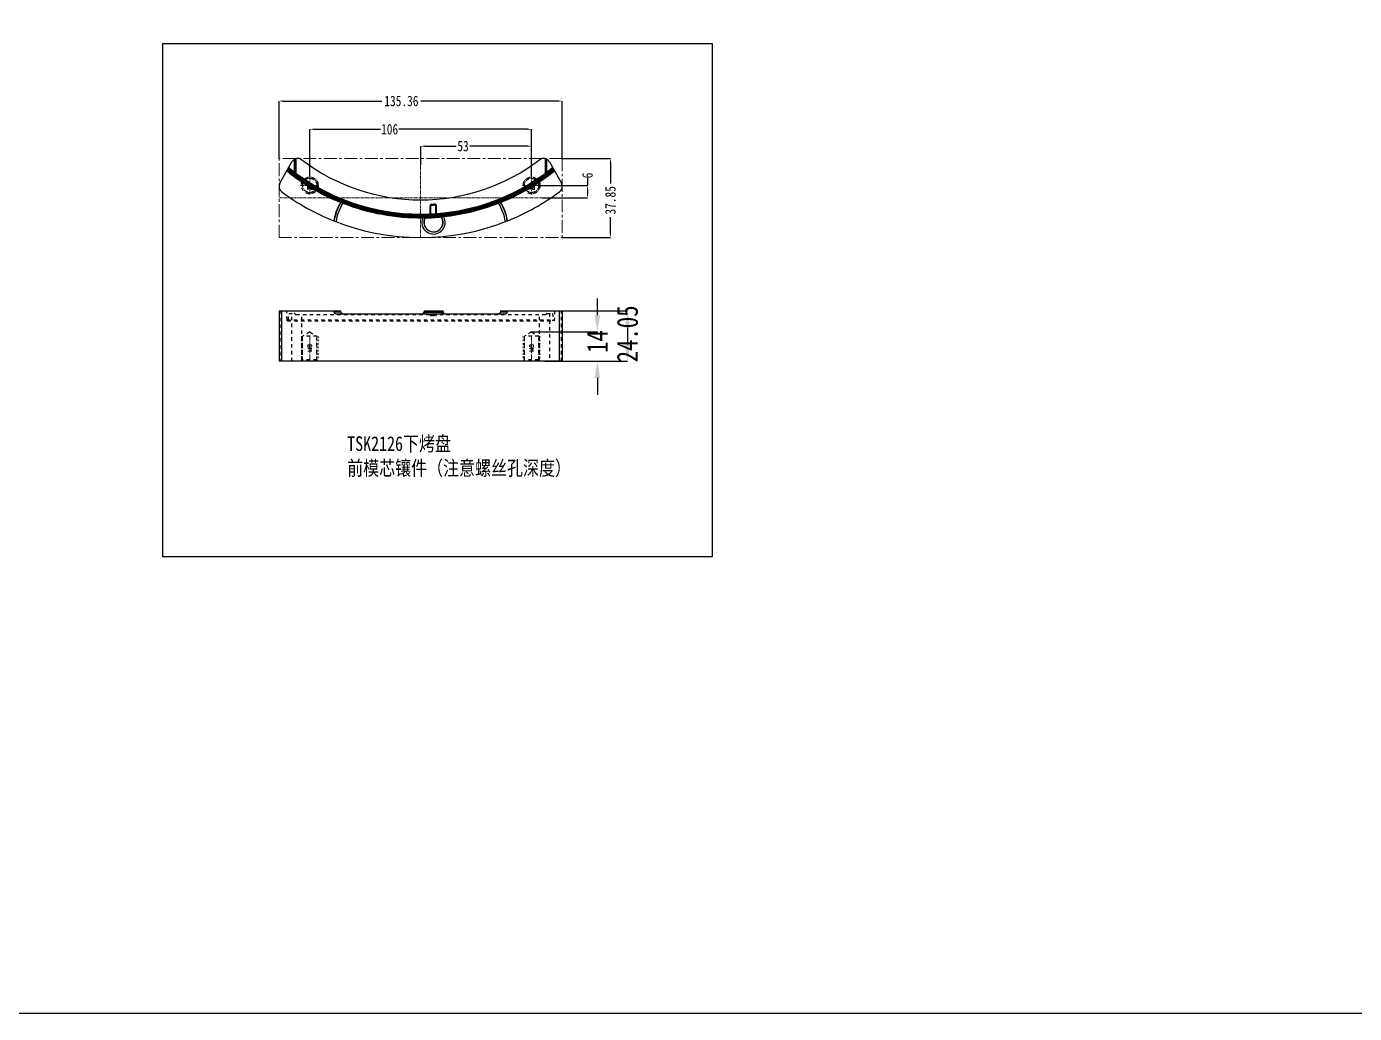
# Model space of a CAD drawing. Header units: millimetres. Extents: x 3267 to 5677, y -4731 to 2600.
# Drawn here: x 4408 to 5043, y -4731 to -4259 of the extents above; entities that cross this region are included whole.
import ezdxf
from ezdxf.enums import TextEntityAlignment as Align

# ---------------------------------------------------------------- set-up
doc = ezdxf.new("R2010")
doc.units = ezdxf.units.MM
doc.header["$LTSCALE"] = 16.335
doc.header["$PDMODE"] = 3
doc.header["$PDSIZE"] = 0.3125
doc.linetypes.add('CENTER', pattern=[0.6, 0.375, -0.075, 0.075, -0.075])
doc.linetypes.add('HIDDEN', pattern=[0.2, 0.1, -0.1])
doc.layers.get('0').update_dxf_attribs({"linetype": 'CONTINUOUS'})
doc.layers.get('Defpoints').update_dxf_attribs({"linetype": 'CONTINUOUS'})
doc.layers.add('25', color=7, linetype='CONTINUOUS')
for name, color, linetype, lineweight in [('center', 1, 'CENTER', 9), ('dim', 82, 'CONTINUOUS', 9), ('screw', 33, 'CONTINUOUS', 13)]:
    doc.layers.add(name, color=color, linetype=linetype, lineweight=lineweight)
doc.styles.get("Standard").update_dxf_attribs({"font": 'txt', "width": 0.8})
doc.styles.add('TXT', font='txt.shx', dxfattribs={"bigfont": 'gbcbig.shx'})
doc.dimstyles.new('副本 STANDARD', dxfattribs={"dimtxt": 6, "dimasz": 4, "dimexe": 0, "dimexo": 0, "dimgap": 0, "dimtad": 0, "dimdsep": 46, "dimlunit": 6, "dimtxsty": 'Standard', "dimcen": 0, "dimclrd": 4, "dimclre": 4, "dimclrt": 6, "dimazin": 2, "dimtfac": 2, "dimtofl": 0, "dimtmove": 1, "dimatfit": 3, "dimfxl": 0, "dimtolj": 1, "dimtzin": 0, "dimarcsym": 0})

# ---------------------------------------------------------------- blocks, each defined once
blk = doc.blocks.new('*D491')
at = {"color": 4, "linetype": 'Continuous', "lineweight": -2}
for p, q in [((4680.94, -4397.02), (4680.94, -4389.02)), ((4649.5, -4405.02), (4680.94, -4405.02)), ((4655.78, -4419.02), (4680.94, -4419.02)), ((4680.94, -4427.02), (4680.94, -4435.02))]:
    blk.add_line(p, q, dxfattribs=at)
at = {"color": 4}
for points in [[(4679.61, -4397.02), (4682.27, -4397.02), (4680.94, -4405.02)], [(4679.61, -4427.02), (4682.27, -4427.02), (4680.94, -4419.02)]]:
    blk.add_solid(points, dxfattribs=at)
at = {"layer": 'Defpoints', "color": 0}
for p in [(4649.5, -4405.02), (4655.78, -4419.02), (4680.94, -4419.02)]:
    blk.add_point(p, dxfattribs=at)
at = {"color": 6, "insert": (4680.94, -4409.62), "char_height": 10, "attachment_point": 5, "rotation": 90}
blk.add_mtext('\\A1;14', dxfattribs=at)
blk = doc.blocks.new('*D492')
at = {"color": 4, "linetype": 'Continuous', "lineweight": -2}
for p, q in [((4655, -4394.98), (4695.35, -4394.98)), ((4695.35, -4402.98), (4695.35, -4411.02)), ((4655.78, -4419.02), (4695.35, -4419.02))]:
    blk.add_line(p, q, dxfattribs=at)
at = {"color": 4}
for points in [[(4694.02, -4402.98), (4696.69, -4402.98), (4695.35, -4394.98)], [(4694.02, -4411.02), (4696.69, -4411.02), (4695.35, -4419.02)]]:
    blk.add_solid(points, dxfattribs=at)
at = {"layer": 'Defpoints', "color": 0}
for p in [(4655, -4394.98), (4655.78, -4419.02), (4695.35, -4419.02)]:
    blk.add_point(p, dxfattribs=at)
at = {"color": 6, "insert": (4695.35, -4405.97), "char_height": 10, "attachment_point": 5, "rotation": 90}
blk.add_mtext('\\A1;24.05', dxfattribs=at)
blk = doc.blocks.new('screw_m8_g')
at = {"layer": 'screw', "color": 1, "linetype": 'CENTER', "ltscale": 0.248791}
for p, q in [((-4.4, 0), (4.4, 0)), ((0, -4.4), (0, 4.4))]:
    blk.add_line(p, q, dxfattribs=at)
at = {"layer": 'screw', "color": 33, "linetype": 'HIDDEN', "ltscale": 0.248791}
blk.add_circle((0, 0), 3.4, dxfattribs=at)
at = {"layer": 'screw', "color": 92, "linetype": 'HIDDEN', "ltscale": 0.248791}
blk.add_arc((0, 0), 4, 270, 180, dxfattribs=at)
at = {"layer": 'screw', "color": 6, "style": 'TXT'}
blk.add_text('M8', height=1.6, dxfattribs=at).set_placement((-1.36, -2))
blk = doc.blocks.new('*D493')
at = {"layer": 'Defpoints', "color": 0}
for p in [(4664.18, -4322.1, 0), (4664.18, -4359.95), (4687.22, -4359.95)]:
    blk.add_point(p, dxfattribs=at)
at = {"layer": 'dim', "color": 4, "lineweight": -2}
for p, q in [((4664.18, -4322.1), (4687.22, -4322.1)), ((4687.22, -4324.1), (4687.22, -4334.15)), ((4687.22, -4357.95), (4687.22, -4350.15)), ((4664.18, -4359.95), (4687.22, -4359.95))]:
    blk.add_line(p, q, dxfattribs=at)
at = {"layer": 'dim', "color": 4}
for points in [[(4686.89, -4324.1), (4687.55, -4324.1), (4687.22, -4322.1)], [(4686.89, -4357.95), (4687.55, -4357.95), (4687.22, -4359.95)]]:
    blk.add_solid(points, dxfattribs=at)
at = {"layer": 'dim', "color": 6, "insert": (4687.22, -4342.15), "char_height": 5, "attachment_point": 5, "rotation": 90}
blk.add_mtext('\\A1;37.85', dxfattribs=at)
blk = doc.blocks.new('*D494')
at = {"layer": 'Defpoints', "color": 0}
for p in [(4528.82, -4294.7), (4528.82, -4322.1), (4664.18, -4322.1)]:
    blk.add_point(p, dxfattribs=at)
at = {"layer": 'dim', "color": 4, "lineweight": -2}
for p, q in [((4528.82, -4322.1), (4528.82, -4294.7)), ((4530.82, -4294.7), (4577.96, -4294.7)), ((4662.18, -4294.7), (4596.62, -4294.7)), ((4664.18, -4322.1), (4664.18, -4294.7))]:
    blk.add_line(p, q, dxfattribs=at)
at = {"layer": 'dim', "color": 4}
for points in [[(4530.82, -4294.37), (4530.82, -4295.04), (4528.82, -4294.7)], [(4662.18, -4294.37), (4662.18, -4295.04), (4664.18, -4294.7)]]:
    blk.add_solid(points, dxfattribs=at)
at = {"layer": 'dim', "color": 6, "insert": (4587.29, -4294.7), "char_height": 5, "attachment_point": 5}
blk.add_mtext('\\A1;135.36', dxfattribs=at)
blk = doc.blocks.new('*D495')
at = {"layer": 'Defpoints', "color": 0}
for p in [(4543.5, -4308.19), (4543.5, -4330.62), (4649.5, -4330.62)]:
    blk.add_point(p, dxfattribs=at)
at = {"layer": 'dim', "color": 4, "lineweight": -2}
for p, q in [((4543.5, -4330.62), (4543.5, -4308.19)), ((4545.5, -4308.19), (4577.33, -4308.19)), ((4647.5, -4308.19), (4585.99, -4308.19)), ((4649.5, -4330.62), (4649.5, -4308.19))]:
    blk.add_line(p, q, dxfattribs=at)
at = {"layer": 'dim', "color": 4}
for points in [[(4545.5, -4307.86), (4545.5, -4308.52), (4543.5, -4308.19)], [(4647.5, -4307.86), (4647.5, -4308.52), (4649.5, -4308.19)]]:
    blk.add_solid(points, dxfattribs=at)
at = {"layer": 'dim', "color": 6, "insert": (4581.66, -4308.19), "char_height": 5, "attachment_point": 5}
blk.add_mtext('\\A1;106', dxfattribs=at)
blk = doc.blocks.new('*D496')
at = {"layer": 'Defpoints', "color": 0}
for p in [(4596.5, -4316.26), (4649.5, -4319.41), (4596.5, -4325.12)]:
    blk.add_point(p, dxfattribs=at)
at = {"layer": 'dim', "color": 4, "lineweight": -2}
for p, q in [((4596.5, -4325.12), (4596.5, -4316.26)), ((4598.5, -4316.26), (4613.41, -4316.26)), ((4647.5, -4316.26), (4620.07, -4316.26)), ((4649.5, -4319.41), (4649.5, -4316.26))]:
    blk.add_line(p, q, dxfattribs=at)
at = {"layer": 'dim', "color": 4}
for points in [[(4598.5, -4315.93), (4598.5, -4316.6), (4596.5, -4316.26)], [(4647.5, -4315.93), (4647.5, -4316.6), (4649.5, -4316.26)]]:
    blk.add_solid(points, dxfattribs=at)
at = {"layer": 'dim', "color": 6, "insert": (4616.74, -4316.26), "char_height": 5, "attachment_point": 5}
blk.add_mtext('\\A1;53', dxfattribs=at)
blk = doc.blocks.new('*D497')
at = {"layer": 'Defpoints', "color": 0}
for p in [(4653.9, -4335.02), (4654.56, -4341.02), (4676.24, -4341.02)]:
    blk.add_point(p, dxfattribs=at)
at = {"layer": 'dim', "color": 4, "lineweight": -2}
for p, q in [((4676.24, -4331.59), (4676.24, -4335.02)), ((4653.9, -4335.02), (4676.24, -4335.02)), ((4676.24, -4337.02), (4676.24, -4339.02)), ((4654.56, -4341.02), (4676.24, -4341.02))]:
    blk.add_line(p, q, dxfattribs=at)
at = {"layer": 'dim', "color": 4}
for points in [[(4675.91, -4337.02), (4676.57, -4337.02), (4676.24, -4335.02)], [(4675.91, -4339.02), (4676.57, -4339.02), (4676.24, -4341.02)]]:
    blk.add_solid(points, dxfattribs=at)
at = {"layer": 'dim', "color": 6, "insert": (4676.24, -4330.26), "char_height": 5, "attachment_point": 5, "rotation": 90}
blk.add_mtext('\\A1;6', dxfattribs=at)

msp = doc.modelspace()

# ---------------------------------------------------------------- linework, layer by layer
for points in [[(3267.117, 2600.155), (5677.436, 2600.155), (5677.436, -4730.658), (3267.117, -4730.658)], [(4473.24, -4267.144), (4735.863, -4267.144), (4735.863, -4512.488), (4473.24, -4512.488)]]:
    msp.add_lwpolyline(points, close=True)
at = {"layer": '25', "color": 7, "linetype": 'Continuous'}
for p, q in [((4529.227, -4333.955, 0), (4534.964, -4323.758, 0)), ((4536.112, -4322.58, 0), (4536.112, -4328.585, 0)), ((4536.545, -4328.925, 0), (4536.545, -4322.364, 0)), ((4536.978, -4329.261, 0), (4536.978, -4322.222, 0)), ((4655.978, -4322.186, 0), (4655.978, -4329.261, 0)), ((4656.411, -4322.322, 0), (4656.411, -4328.925, 0)), ((4656.844, -4328.585, 0), (4656.844, -4322.531, 0)), ((4658.028, -4323.73, 0), (4663.765, -4333.928, 0)), ((4558.388, -4343.182, 0), (4558.282, -4343.17, 0)), ((4600.977, -4345.018, 0), (4600.946, -4344.989, 0)), ((4600.946, -4344.989, 0), (4600.946, -4348.661, 0)), ((4600.977, -4345.018, 0), (4601.371, -4345.018, 0)), ((4600.977, -4345.018, 0), (4600.977, -4348.669, 0)), ((4601.371, -4348.668, 0), (4601.371, -4345.018, 0)), ((4601.876, -4344.006, 0), (4601.906, -4344.035, 0)), ((4601.929, -4344.428, 0), (4601.906, -4344.035, 0)), ((4602.987, -4343.968, 0), (4603.017, -4343.935, 0)), ((4602.987, -4343.968, 0), (4603.014, -4344.361, 0)), ((4603.645, -4344.95, 0), (4604.039, -4344.95, 0)), ((4603.645, -4344.95, 0), (4603.645, -4348.531, 0)), ((4604.069, -4344.917, 0), (4604.039, -4344.95, 0)), ((4604.039, -4348.485, 0), (4604.039, -4344.95, 0)), ((4604.069, -4348.474, 0), (4604.069, -4344.917, 0)), ((4634.715, -4343.154, 0), (4634.609, -4343.166, 0)), ((4555.094, -4351.998, 0), (4555.003, -4351.961, 0)), ((4598.562, -4350.516, 0), (4598.656, -4350.543, 0)), ((4600.977, -4348.669, 0), (4600.946, -4348.661, 0)), ((4604.069, -4348.474, 0), (4604.039, -4348.485, 0)), ((4606.302, -4350.093, 0), (4606.393, -4350.056, 0)), ((4638.002, -4351.942, 0), (4637.911, -4351.978, 0)), ((4528.816, -4394.976), (4528.816, -4419.022)), ((4528.816, -4394.976), (4558.282, -4394.976)), ((4530.115, -4419.022), (4530.115, -4394.976)), ((4555.094, -4395.519), (4555.003, -4394.976)), ((4558.388, -4395.519), (4555.094, -4395.519)), ((4556.037, -4396.346), (4636.968, -4396.346)), ((4558.388, -4395.519), (4558.282, -4394.976)), ((4598.118, -4394.976), (4598.022, -4395.519)), ((4598.022, -4395.519), (4607.214, -4395.519)), ((4598.118, -4394.976), (4607.118, -4394.976)), ((4607.118, -4394.976), (4607.214, -4395.519)), ((4634.715, -4394.976), (4634.609, -4395.519)), ((4637.911, -4395.519), (4634.609, -4395.519)), ((4634.715, -4394.976), (4664.176, -4394.976)), ((4638.002, -4394.976), (4637.911, -4395.519)), ((4662.878, -4419.022), (4662.878, -4394.976)), ((4664.176, -4394.976), (4664.176, -4419.022)), ((4664.176, -4419.022), (4528.816, -4419.022))]:
    msp.add_line(p, q, dxfattribs=at)
at = {"layer": '25', "color": 8, "linetype": 'HIDDEN'}
for p, q in [((4529.227, -4394.976), (4529.227, -4419.022)), ((4532.626, -4399.269), (4532.515, -4394.976)), ((4533.346, -4399.269), (4533.425, -4396.231)), ((4533.425, -4396.231), (4536.112, -4396.231)), ((4534.964, -4419.022), (4534.964, -4396.231)), ((4536.978, -4396.731), (4655.978, -4396.731)), ((4539.692, -4419.022), (4539.692, -4396.731)), ((4598.562, -4395.519), (4598.656, -4394.976)), ((4600.977, -4396.905), (4600.946, -4396.731)), ((4601.371, -4397.236), (4603.645, -4397.236)), ((4601.876, -4396.731), (4601.906, -4396.905)), ((4602.987, -4396.905), (4601.906, -4396.905)), ((4602.987, -4396.905), (4603.017, -4396.731)), ((4604.069, -4396.731), (4604.039, -4396.905)), ((4606.302, -4394.976), (4606.393, -4395.519)), ((4653.299, -4419.022), (4653.299, -4396.731)), ((4656.844, -4396.231), (4659.567, -4396.231)), ((4658.028, -4396.231), (4658.028, -4419.022)), ((4659.567, -4396.231), (4659.646, -4399.269)), ((4660.477, -4394.976), (4660.365, -4399.269)), ((4663.765, -4419.022), (4663.765, -4394.976)), ((4532.626, -4399.269), (4660.365, -4399.269)), ((4532.875, -4399.743), (4660.117, -4399.743)), ((4543.496, -4405.022), (4540.096, -4407.065)), ((4546.896, -4407.065), (4540.096, -4407.065)), ((4540.096, -4418.422), (4540.096, -4408.022)), ((4543.496, -4405.022), (4546.896, -4407.065)), ((4546.896, -4418.422), (4546.896, -4408.022)), ((4649.496, -4405.022), (4646.096, -4407.065)), ((4652.896, -4407.065), (4646.096, -4407.065)), ((4646.096, -4418.422), (4646.096, -4408.022)), ((4649.496, -4405.022), (4652.896, -4407.065)), ((4652.896, -4418.422), (4652.896, -4408.022)), ((4540.096, -4418.422), (4539.496, -4419.022)), ((4546.896, -4418.422), (4540.096, -4418.422)), ((4546.896, -4418.422), (4547.496, -4419.022)), ((4646.096, -4418.422), (4645.496, -4419.022)), ((4652.896, -4418.422), (4646.096, -4418.422)), ((4652.896, -4418.422), (4653.496, -4419.022))]:
    msp.add_line(p, q, dxfattribs=at)
for centre, radius in [((4543.496, -4335.023, 0), 4), ((4543.496, -4335.023, 0), 3.4), ((4649.496, -4335.023, 0), 4), ((4649.496, -4335.023, 0), 3.4)]:
    msp.add_circle(centre, radius, dxfattribs=at)
at = {"layer": '25', "color": 7, "linetype": 'Continuous'}
for centre, radius, start, end in [((4596.478, -4248.235, 0), 102.331, 231.313364, 248.083149), ((4596.478, -4248.235, 0), 102.106, 231.292634, 308.733076), ((4596.478, -4248.235, 0), 101.607, 231.246299, 308.779541), ((4596.478, -4248.235, 0), 101.159, 231.204283, 308.821674), ((4596.478, -4248.235, 0), 100.659, 231.157061, 308.869029), ((4596.478, -4248.235, 0), 100.5, 231.141902, 233.083036), ((4537.753, -4325.327, 0), 3.2, 52.701856, 150.637196), ((4596.478, -4248.235, 0), 93.711, 232.701856, 307.325131), ((4596.478, -4248.235, 0), 102.331, 291.941661, 308.712288), ((4655.239, -4325.299, 0), 3.2, 29.362804, 127.325131), ((4596.478, -4248.235, 0), 100.5, 306.916964, 308.88423), ((4532.016, -4335.524, 0), 3.2, 150.637196, 233.554766), ((4596.478, -4248.235, 0), 100.526, 233.709078, 272.547728), ((4596.478, -4248.235, 0), 100.526, 274.330936, 306.290922), ((4660.976, -4335.497, 0), 3.2, 306.469288, 29.362804), ((4596.478, -4248.235, 0), 111.711, 233.554766, 248.205923), ((4596.478, -4248.235, 0), 111.711, 291.821062, 306.469288), ((4577.039, -4355.173, 0), 22.269, 147.383567, 171.706543), ((4577.039, -4355.173, 0), 22.173, 147.26168, 171.765905), ((4577.039, -4355.173, 0), 21.189, 146.616076, 172.393767), ((4596.478, -4248.235, 0), 102.26, 248.7087, 270.563798), ((4601.976, -4345.031, 0), 0.999, 93.986389, 179.256606), ((4596.478, -4248.235, 0), 95.924, 273.22593, 273.909121), ((4596.478, -4248.235, 0), 95.954, 273.243116, 273.889655), ((4596.478, -4248.235, 0), 96.348, 273.243116, 273.889655), ((4603.043, -4344.962, 0), 0.995, 0.648435, 93.241349), ((4596.478, -4248.235, 0), 102.26, 276.164969, 291.316033), ((4615.969, -4355.173, 0), 21.189, 7.658343, 33.435877), ((4615.969, -4355.173, 0), 22.173, 8.285026, 32.789006), ((4615.969, -4355.173, 0), 22.269, 8.34428, 32.666997), ((4596.478, -4248.235, 0), 111.711, 248.256487, 291.770503), ((4602.618, -4352.678, 0), 5.581, 156.912009, 29.816757), ((4602.618, -4352.678, 0), 4.596, 151.946722, 34.782045), ((4602.618, -4352.678, 0), 4.5, 151.678695, 35.050071), ((4596.478, -4248.235, 0), 102.331, 271.219874, 275.508893), ((4596.478, -4248.235, 0), 100.553, 272.789309, 274.08715), ((4597.037, -4395.346), 1, 270, 350), ((4608.198, -4395.346), 1, 190, 270)]:
    msp.add_arc(centre, radius, start, end, dxfattribs=at)
at = {"layer": '25', "color": 8, "linetype": 'HIDDEN'}
for centre, radius, start, end in [((4536.112, -4396.731), 0.5, 30, 90), ((4536.978, -4396.231), 0.5, 210, 270), ((4601.371, -4396.836), 0.4, 190, 270), ((4603.645, -4396.836), 0.4, 270, 350), ((4655.978, -4396.231), 0.5, 270, 330), ((4656.844, -4396.731), 0.5, 90, 150)]:
    msp.add_arc(centre, radius, start, end, dxfattribs=at)
at = {"layer": '25', "color": 7, "linetype": 'Continuous'}
for points, knots in [([(4536.112, -4328.585, 0), (4536.193, -4328.646, 0), (4536.339, -4328.758, 0), (4536.483, -4328.871, 0), (4536.545, -4328.925, 0)], [0, 0, 0, 0, 0.5528843, 1, 1, 1, 1]), ([(4536.545, -4328.925, 0), (4536.607, -4328.978, 0), (4536.751, -4329.091, 0), (4536.896, -4329.201, 0), (4536.978, -4329.261, 0)], [0, 0, 0, 0, 0.4469564, 1, 1, 1, 1]), ([(4655.978, -4329.261, 0), (4656.059, -4329.201, 0), (4656.205, -4329.091, 0), (4656.349, -4328.978, 0), (4656.411, -4328.925, 0)], [0, 0, 0, 0, 0.5530373, 1, 1, 1, 1]), ([(4656.411, -4328.925, 0), (4656.473, -4328.871, 0), (4656.617, -4328.758, 0), (4656.763, -4328.646, 0), (4656.844, -4328.585, 0)], [0, 0, 0, 0, 0.4471102, 1, 1, 1, 1]), ([(4559.346, -4343.515, 0), (4559.238, -4343.472, 0), (4559.034, -4343.394, 0), (4558.789, -4343.305, 0), (4558.618, -4343.247, 0), (4558.52, -4343.215, 0), (4558.446, -4343.194, 0), (4558.404, -4343.184, 0), (4558.388, -4343.182, 0)], [0, 0, 0, 0, 0.3425904, 0.6460864, 0.7717072, 0.8747037, 0.9516208, 1, 1, 1, 1]), ([(4601.876, -4344.006, 0), (4601.752, -4344.013, 0), (4601.505, -4344.073, 0), (4601.197, -4344.295, 0), (4600.993, -4344.616, 0), (4600.946, -4344.866, 0), (4600.946, -4344.989, 0)], [0, 0, 0, 0, 0.2500545, 0.4999992, 0.7499432, 1, 1, 1, 1]), ([(4601.371, -4345.018, 0), (4601.372, -4344.944, 0), (4601.398, -4344.794, 0), (4601.521, -4344.602, 0), (4601.706, -4344.468, 0), (4601.855, -4344.434, 0), (4601.929, -4344.428, 0)], [0, 0, 0, 0, 0.2500355, 0.5000124, 0.7499842, 1, 1, 1, 1]), ([(4603.014, -4344.361, 0), (4603.093, -4344.356, 0), (4603.256, -4344.381, 0), (4603.463, -4344.512, 0), (4603.608, -4344.71, 0), (4603.644, -4344.871, 0), (4603.645, -4344.95, 0)], [0, 0, 0, 0, 0.2499068, 0.4999948, 0.7500876, 1, 1, 1, 1]), ([(4604.069, -4344.917, 0), (4604.069, -4344.784, 0), (4604.015, -4344.513, 0), (4603.778, -4344.175, 0), (4603.425, -4343.961, 0), (4603.151, -4343.926, 0), (4603.017, -4343.935, 0)], [0, 0, 0, 0, 0.2500725, 0.4999994, 0.749926, 1, 1, 1, 1]), ([(4634.609, -4343.166, 0), (4634.593, -4343.167, 0), (4634.551, -4343.177, 0), (4634.477, -4343.198, 0), (4634.379, -4343.23, 0), (4634.208, -4343.289, 0), (4633.963, -4343.378, 0), (4633.759, -4343.456, 0), (4633.65, -4343.498, 0)], [0, 0, 0, 0, 0.0483848, 0.1253082, 0.2283103, 0.3539339, 0.6574233, 1, 1, 1, 1]), ([(4598.562, -4350.516, 0), (4598.546, -4350.512, 0), (4598.5, -4350.506, 0), (4598.417, -4350.5, 0), (4598.304, -4350.495, 0), (4598.111, -4350.49, 0), (4597.835, -4350.487, 0), (4597.605, -4350.488, 0), (4597.484, -4350.489, 0)], [0, 0, 0, 0, 0.0471853, 0.1261698, 0.2325157, 0.3609007, 0.6641794, 1, 1, 1, 1]), ([(4600.977, -4348.669, 0), (4600.993, -4348.673, 0), (4601.039, -4348.674, 0), (4601.124, -4348.676, 0), (4601.24, -4348.673, 0), (4601.326, -4348.67, 0), (4601.371, -4348.668, 0)], [0, 0, 0, 0, 0.1210663, 0.3476299, 0.6528872, 1, 1, 1, 1]), ([(4603.645, -4348.532, 0), (4603.69, -4348.528, 0), (4603.776, -4348.521, 0), (4603.892, -4348.51, 0), (4603.977, -4348.498, 0), (4604.023, -4348.491, 0), (4604.039, -4348.485, 0)], [0, 0, 0, 0, 0.3458402, 0.6503465, 0.8773249, 1, 1, 1, 1]), ([(4607.46, -4349.903, 0), (4607.34, -4349.916, 0), (4607.111, -4349.942, 0), (4606.837, -4349.977, 0), (4606.646, -4350.005, 0), (4606.535, -4350.023, 0), (4606.453, -4350.039, 0), (4606.408, -4350.049, 0), (4606.393, -4350.056, 0)], [0, 0, 0, 0, 0.3358152, 0.6390953, 0.7674829, 0.8738298, 0.9528145, 1, 1, 1, 1]), ([(4555.094, -4395.519), (4555.114, -4395.634), (4555.191, -4395.857), (4555.41, -4396.129), (4555.704, -4396.305), (4555.927, -4396.346), (4556.037, -4396.346)], [0, 0, 0, 0, 0.2579595, 0.5104195, 0.7569903, 1, 1, 1, 1]), ([(4559.346, -4396.346), (4559.236, -4396.346), (4559.012, -4396.304), (4558.717, -4396.127), (4558.493, -4395.857), (4558.41, -4395.634), (4558.388, -4395.519)], [0, 0, 0, 0, 0.2422317, 0.4892506, 0.7423446, 1, 1, 1, 1]), ([(4634.609, -4395.519), (4634.587, -4395.634), (4634.504, -4395.857), (4634.28, -4396.127), (4633.985, -4396.304), (4633.761, -4396.346), (4633.65, -4396.346)], [0, 0, 0, 0, 0.2576751, 0.5107745, 0.7577841, 1, 1, 1, 1]), ([(4636.968, -4396.346), (4637.078, -4396.346), (4637.301, -4396.305), (4637.595, -4396.129), (4637.814, -4395.857), (4637.891, -4395.634), (4637.911, -4395.519)], [0, 0, 0, 0, 0.2429874, 0.4895516, 0.7420213, 1, 1, 1, 1])]:
    msp.add_open_spline(points, degree=3, knots=knots, dxfattribs=at)
at = {"layer": '25', "color": 8, "linetype": 'HIDDEN'}
for points, knots in [([(4598.562, -4395.519), (4598.541, -4395.639), (4598.446, -4395.873), (4598.186, -4396.141), (4597.852, -4396.308), (4597.606, -4396.346), (4597.484, -4396.346)], [0, 0, 0, 0, 0.2495973, 0.4995366, 0.7497574, 1, 1, 1, 1]), ([(4601.906, -4396.905), (4601.845, -4396.909), (4601.726, -4396.917), (4601.554, -4396.927), (4601.396, -4396.933), (4601.258, -4396.936), (4601.145, -4396.934), (4601.061, -4396.928), (4601.009, -4396.921), (4600.985, -4396.913), (4600.978, -4396.908), (4600.977, -4396.905)], [0, 0, 0, 0, 0.1958976, 0.3828063, 0.5537105, 0.7029015, 0.825396, 0.9170589, 0.9750449, 0.9912356, 1, 1, 1, 1]), ([(4601.929, -4397.236), (4601.926, -4397.236), (4601.924, -4397.224), (4601.92, -4397.209), (4601.917, -4397.178), (4601.914, -4397.139), (4601.911, -4397.088), (4601.908, -4397.01), (4601.907, -4396.947), (4601.906, -4396.905)], [0, 0, 0, 0, 0.0211743, 0.075753, 0.1645068, 0.2869595, 0.4409129, 0.6178341, 1, 1, 1, 1]), ([(4604.039, -4396.905), (4604.038, -4396.908), (4604.03, -4396.914), (4604.013, -4396.919), (4603.987, -4396.924), (4603.933, -4396.93), (4603.844, -4396.935), (4603.714, -4396.936), (4603.556, -4396.934), (4603.377, -4396.928), (4603.185, -4396.918), (4603.054, -4396.91), (4602.987, -4396.905)], [0, 0, 0, 0, 0.0086245, 0.0250825, 0.05033, 0.0844555, 0.1782573, 0.3033516, 0.4546155, 0.625901, 0.8103704, 1, 1, 1, 1]), ([(4602.987, -4396.905), (4602.987, -4396.947), (4602.989, -4397.01), (4602.993, -4397.088), (4602.996, -4397.139), (4603, -4397.179), (4603.004, -4397.209), (4603.007, -4397.225), (4603.011, -4397.236), (4603.014, -4397.236)], [0, 0, 0, 0, 0.3812619, 0.5578056, 0.7114839, 0.8338155, 0.9226501, 0.9776147, 1, 1, 1, 1]), ([(4607.46, -4396.346), (4607.338, -4396.346), (4607.094, -4396.308), (4606.763, -4396.141), (4606.505, -4395.873), (4606.413, -4395.639), (4606.393, -4395.519)], [0, 0, 0, 0, 0.2499637, 0.4998538, 0.7497667, 1, 1, 1, 1]), ([(4532.875, -4399.743), (4532.842, -4399.743), (4532.789, -4399.719), (4532.738, -4399.663), (4532.686, -4399.58), (4532.642, -4399.447), (4532.628, -4399.331), (4532.626, -4399.269)], [0, 0, 0, 0, 0.1704349, 0.2745905, 0.3943266, 0.6774606, 1, 1, 1, 1]), ([(4533.346, -4399.269), (4533.344, -4399.331), (4533.33, -4399.447), (4533.286, -4399.58), (4533.234, -4399.663), (4533.183, -4399.719), (4533.13, -4399.743), (4533.097, -4399.743)], [0, 0, 0, 0, 0.3225473, 0.605673, 0.7254021, 0.8295543, 1, 1, 1, 1]), ([(4659.894, -4399.743), (4659.861, -4399.743), (4659.809, -4399.719), (4659.757, -4399.663), (4659.705, -4399.58), (4659.661, -4399.447), (4659.647, -4399.331), (4659.646, -4399.269)], [0, 0, 0, 0, 0.1704441, 0.2745948, 0.3943216, 0.6774435, 1, 1, 1, 1]), ([(4660.365, -4399.269), (4660.364, -4399.331), (4660.35, -4399.447), (4660.306, -4399.58), (4660.254, -4399.663), (4660.202, -4399.719), (4660.15, -4399.743), (4660.117, -4399.743)], [0, 0, 0, 0, 0.3225388, 0.6056726, 0.7254065, 0.8295603, 1, 1, 1, 1])]:
    msp.add_open_spline(points, degree=3, knots=knots, dxfattribs=at)
at = {"layer": 'center'}
for p, q in [((4528.816, -4359.946, 0), (4528.816, -4322.099, 0)), ((4664.176, -4322.099, 0), (4528.816, -4322.099, 0)), ((4664.176, -4322.099, 0), (4664.176, -4359.946, 0)), ((4528.816, -4359.946, 0), (4664.176, -4359.946, 0))]:
    msp.add_line(p, q, dxfattribs=at)
at = {"layer": 'center', "color": 1, "linetype": 'CENTER', "ltscale": 0.235398}
for p, q in [((4596.496, -4359.946, 0), (4596.496, -4322.099, 0)), ((4528.816, -4341.023, 0), (4664.176, -4341.023, 0))]:
    msp.add_line(p, q, dxfattribs=at)
at = {"layer": 'screw', "color": 92, "linetype": 'HIDDEN', "ltscale": 0.497582}
for p, q in [((4539.496, -4407.065), (4539.496, -4418.422)), ((4547.496, -4407.065), (4547.496, -4418.422)), ((4645.496, -4407.065), (4645.496, -4418.422)), ((4653.496, -4407.065), (4653.496, -4418.422))]:
    msp.add_line(p, q, dxfattribs=at)
at = {"layer": 'screw', "linetype": 'HIDDEN', "ltscale": 0.497582}
for p, q in [((4540.096, -4407.065), (4540.096, -4418.422)), ((4546.896, -4407.065), (4546.896, -4418.422)), ((4646.096, -4407.065), (4646.096, -4418.422)), ((4652.896, -4407.065), (4652.896, -4418.422))]:
    msp.add_line(p, q, dxfattribs=at)
at = {"layer": 'screw', "color": 1, "linetype": 'CENTER', "ltscale": 0.310989}
for p, q in [((4543.496, -4407.065), (4543.496, -4418.422)), ((4649.496, -4407.065), (4649.496, -4418.422))]:
    msp.add_line(p, q, dxfattribs=at)

# ---------------------------------------------------------------- block references
at = {"layer": 'screw'}
for p in [(4543.496, -4335.023, 0), (4649.496, -4335.023, 0)]:
    msp.add_blockref('screw_m8_g', p, dxfattribs=at)

# ---------------------------------------------------------------- texts
at = {"insert": (4561.39, -4454.896), "char_height": 7, "width": 231.00041, "attachment_point": 1}
msp.add_mtext('{\\fSimSun|b0|i0|c134|p2;TSK2126下烤盘\\P前模芯镶件（注意螺丝孔深度）}', dxfattribs=at)
at = {"layer": 'screw', "color": 222, "linetype": 'HIDDEN', "ltscale": 0.497582, "style": 'TXT'}
for p in [(4543.496, -4412.743), (4649.496, -4412.743)]:
    msp.add_text('M8', height=2, rotation=90, dxfattribs=at).set_placement(p, align=Align.MIDDLE)

# ---------------------------------------------------------------- dimensions: what is measured, and where the dimension line sits
for base, p1, picture, middle in [((4680.94, -4419.022), (4649.496, -4405.022), '*D491', (4680.94, -4409.617)), ((4695.352, -4419.022), (4654.997, -4394.976), '*D492', (4695.352, -4405.97))]:
    dim = msp.add_linear_dim(base=base, p1=p1, p2=(4655.777, -4419.022), angle=90, dimstyle='副本 STANDARD', override={"dimtxt": 10, "dimasz": 8, "dimfxl": 1.25})
    dim.commit()
    dim.dimension.update_dxf_attribs({"geometry": picture, "text_midpoint": middle, "dimtype": 160})
at = {"layer": 'dim'}
for base, p1, p2, picture, middle in [((4528.816, -4294.702, 0), (4664.176, -4322.099, 0), (4528.816, -4322.099, 0), '*D494', (4587.289, -4294.702, 0)), ((4543.496, -4308.19, 0), (4649.496, -4330.623, 0), (4543.496, -4330.623, 0), '*D495', (4581.661, -4308.19, 0)), ((4596.496, -4316.262, 0), (4649.496, -4319.406, 0), (4596.496, -4325.116, 0), '*D496', (4616.739, -4316.262, 0))]:
    dim = msp.add_linear_dim(base=base, p1=p1, p2=p2, dimstyle='副本 STANDARD', override={"dimtxt": 5, "dimasz": 2}, dxfattribs=at)
    dim.commit()
    dim.dimension.update_dxf_attribs({"geometry": picture, "text_midpoint": middle, "dimtype": 160})
for base, p1, p2, picture, middle in [((4687.22, -4359.946, 0), (4664.176, -4322.099, 0), (4664.176, -4359.946, 0), '*D493', (4687.22, -4342.149, 0)), ((4676.239, -4341.023, 0), (4653.896, -4335.023, 0), (4654.556, -4341.023, 0), '*D497', (4676.039, -4330.258, 0))]:
    dim = msp.add_linear_dim(base=base, p1=p1, p2=p2, angle=90, dimstyle='副本 STANDARD', override={"dimtxt": 5, "dimasz": 2}, dxfattribs=at)
    dim.commit()
    dim.dimension.update_dxf_attribs({"geometry": picture, "text_midpoint": middle, "dimtype": 160})

doc.saveas('drawing.dxf')
